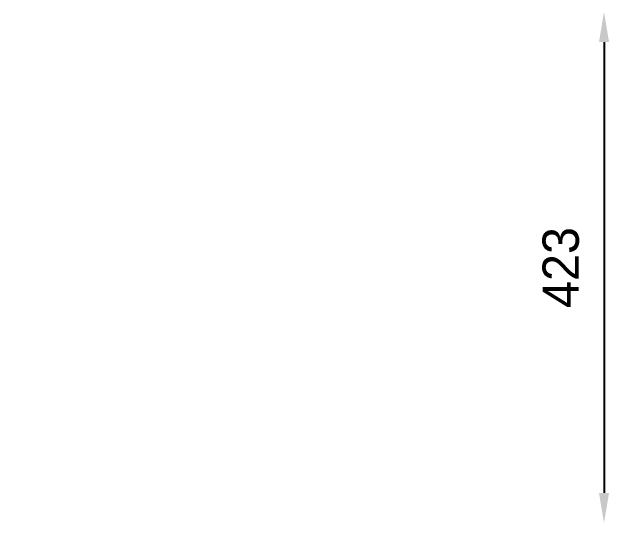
# Model space of a CAD drawing. Header units: millimetres. Extents: x 2157 to 8097, y -3726 to 474.
# Drawn here: x 4599.4 to 5093, y -2153.6 to -1730.8 of the extents above; entities that cross this region are included whole.
import ezdxf

# ---------------------------------------------------------------- set-up
doc = ezdxf.new("R2010")
doc.units = ezdxf.units.MM
doc.header["$PDSIZE"] = -1
doc.dimstyles.new('1-1', dxfattribs={"dimtxt": 30, "dimasz": 25, "dimexe": 6.25, "dimexo": 30, "dimgap": 20.625, "dimtad": 1, "dimdec": 1, "dimtxsty": 'Standard', "dimcen": 0, "dimclrd": 2, "dimclre": 2, "dimclrt": 2, "dimadec": 0, "dimazin": 0, "dimtfac": 1, "dimtdec": 1, "dimtmove": 0, "dimatfit": 3, "dimfxl": 0, "dimarcsym": 0})

# ---------------------------------------------------------------- blocks, each defined once
blk = doc.blocks.new('*D11')
at = {"color": 2, "lineweight": -2}
blk.add_line((5088.86, -1755.83), (5088.86, -2128.64), dxfattribs=at)
at = {"color": 2}
for points in [[(5084.69, -1755.83), (5093.02, -1755.83), (5088.86, -1730.83)], [(5084.69, -2128.64), (5093.02, -2128.64), (5088.86, -2153.64)]]:
    blk.add_solid(points, dxfattribs=at)
at = {"layer": 'Defpoints', "color": 0}
for p in [(4355.41, -1730.83), (4355.41, -2153.64), (5088.86, -2153.64)]:
    blk.add_point(p, dxfattribs=at)
at = {"color": 2, "insert": (5053.23, -1942.24), "char_height": 30, "attachment_point": 5, "rotation": 90}
blk.add_mtext('423', dxfattribs=at)

msp = doc.modelspace()

# ---------------------------------------------------------------- dimensions: what is measured, and where the dimension line sits
dim = msp.add_linear_dim(base=(5088.86, -2153.64), p1=(4355.41, -1730.83), p2=(4355.41, -2153.64), angle=90, text='423', dimstyle='1-1', override={"dimse1": 1, "dimse2": 1})
dim.commit()
dim.dimension.update_dxf_attribs({"geometry": '*D11', "text_midpoint": (5053.23, -1942.24)})

doc.saveas('drawing.dxf')
